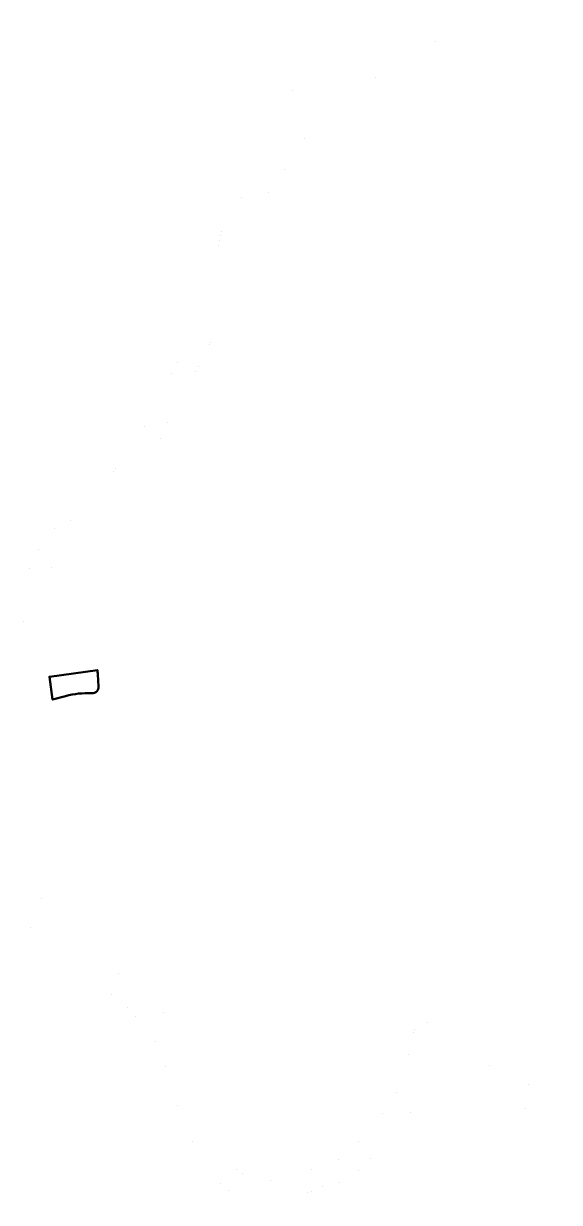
# Model space of a CAD drawing. Header units: metres. Extents: x 0 to 7617939, y 0 to 4642111.
# Drawn here: x 7616335 to 7616877, y 4640919 to 4642111 of the extents above; entities that cross this region are included whole.
import ezdxf

# ---------------------------------------------------------------- set-up
doc = ezdxf.new("R2010")
doc.units = ezdxf.units.M
doc.header["$MEASUREMENT"] = 0
doc.layers.add('parcels_o — WF.WFI_GML_PARC', color=1, linetype='Continuous', lineweight=0)
doc.layers.add('U-3.2 LINIJA NA PARCELA', color=82, linetype='Continuous', lineweight=50)

msp = doc.modelspace()

# ---------------------------------------------------------------- linework, layer by layer
at = {"layer": 'parcels_o — WF.WFI_GML_PARC', "color": 3, "linetype": 'Continuous', "const_width": 0.00234, "flags": 128}
for points in [[(7616331.84, 4641501.54), (7616338.13, 4641510.81), (7616342.72, 4641519.54), (7616347.59, 4641531.58), (7616353.54, 4641544.08), (7616365.45, 4641564.26), (7616373.06, 4641574.68), (7616376.88, 4641579.78), (7616380.74, 4641583.33), (7616386.65, 4641587.29), (7616390.68, 4641589.2), (7616395.21, 4641592.53), (7616410.5, 4641609.05), (7616417.74, 4641616.41), (7616422.77, 4641622.52), (7616433.23, 4641635.7), (7616434.37, 4641637.23), (7616437.95, 4641641.88), (7616446.3, 4641652.72), (7616461.12, 4641671.01), (7616468.1, 4641681.46), (7616478.98, 4641702.76), (7616480.16, 4641707.15), (7616481.5, 4641711.68), (7616490.68, 4641728), (7616496.57, 4641738.61), (7616504.35, 4641751.91), (7616511.08, 4641762.19), (7616514.51, 4641767.19), (7616519.38, 4641779.71), (7616521.73, 4641784.09), (7616523.7, 4641788.76), (7616532.02, 4641805.94), (7616536.59, 4641817.61), (7616537.64, 4641823.59), (7616539.02, 4641832.07), (7616543.17, 4641840), (7616546.65, 4641847.48), (7616548.71, 4641855.96), (7616547.41, 4641862.9), (7616546.29, 4641868.39), (7616546.31, 4641879.04), (7616547.64, 4641884.11), (7616550.09, 4641890.65), (7616551.36, 4641896.7), (7616553.22, 4641899.24), (7616565.42, 4641916.22), (7616576.68, 4641931.89), (7616603.88, 4641971.26), (7616608.25, 4641977.57), (7616615.39, 4641988.55), (7616616.43, 4641990.15), (7616625.85, 4642004.94), (7616627.23, 4642024.92), (7616628.63, 4642045.21), (7616628.66, 4642045.68), (7616634.17, 4642051.55), (7616651.61, 4642052.8), (7616661.72, 4642053.81), (7616662.68, 4642053.91), (7616671.14, 4642054.75), (7616690.58, 4642056.75), (7616704.73, 4642058.31), (7616715.55, 4642066.45), (7616716.53, 4642070.15), (7616719.59, 4642069.14), (7616725.89, 4642067.05), (7616735.88, 4642073.2), (7616742.41, 4642080.8), (7616746.82, 4642086.7), (7616753.02, 4642095.36), (7616751.97, 4642102.19), (7616750.57, 4642105.94), (7616749.36, 4642107.49), (7616748.5, 4642108.59), (7616747.55, 4642109.8), (7616744.9, 4642111.36), (7616726.33, 4642096.95), (7616717.2, 4642089.79), (7616712, 4642084.89), (7616700.77, 4642076.69), (7616691.65, 4642074.14), (7616688.22, 4642073.57), (7616682.19, 4642072.65), (7616676.38, 4642072.35), (7616674.87, 4642072.2), (7616668.92, 4642071.63), (7616657.24, 4642070.75), (7616639.29, 4642069.18), (7616617.86, 4642067.95), (7616610.41, 4642064.93), (7616606.6, 4642059.22), (7616606.29, 4642056.7), (7616607.45, 4642037.98), (7616608.93, 4642010.02), (7616608.24, 4642008.88), (7616576.52, 4641963.53), (7616575.74, 4641962.64), (7616537.5, 4641910.24), (7616536.07, 4641906.56), (7616530.11, 4641878.72), (7616525.21, 4641856.74), (7616521.85, 4641837.29), (7616520.79, 4641828.02), (7616520.18, 4641824.77), (7616505.31, 4641796), (7616495.26, 4641778.33), (7616491.06, 4641769.35), (7616482.34, 4641751.39), (7616468.18, 4641724.71), (7616465.53, 4641719.46), (7616464.54, 4641717.5), (7616455.3, 4641699.18), (7616450.45, 4641693.11), (7616439.22, 4641676.92), (7616426.72, 4641659.43), (7616426.4, 4641658.99), (7616418.98, 4641649.97), (7616414.47, 4641644.57), (7616413.16, 4641642.78), (7616403.12, 4641630.53), (7616390.11, 4641615.05), (7616383.05, 4641608.99), (7616379.02, 4641607.07), (7616373.99, 4641604.4), (7616373.48, 4641604.11), (7616365.25, 4641599.52), (7616357.91, 4641594.4), (7616350.74, 4641580.09), (7616346.89, 4641570.58), (7616341.74, 4641561.51), (7616333.09, 4641545.42)], [(7616898.48, 4641028.5), (7616862.37, 4641034.21), (7616834.71, 4641039.86), (7616829.14, 4641041.91), (7616820.1, 4641045.35), (7616806.22, 4641057.92), (7616785.31, 4641077.04), (7616762.3, 4641094.48), (7616756.22, 4641096.69), (7616752.19, 4641097.86), (7616750.51, 4641098.12), (7616748.73, 4641098.4), (7616747.23, 4641098.64), (7616741.94, 4641101.37), (7616735.15, 4641098.03), (7616730.92, 4641093.4), (7616727.21, 4641086.91), (7616726.09, 4641080.06), (7616721.98, 4641055.21), (7616719.92, 4641047.97), (7616710.76, 4641027.13), (7616707.81, 4641020.56), (7616701.53, 4641012.45), (7616670.46, 4640976.75), (7616663.06, 4640967.97), (7616654.91, 4640962.47), (7616647.11, 4640958.82), (7616638.44, 4640955.53), (7616612.14, 4640947.5), (7616599.33, 4640944.06), (7616587.11, 4640940.88), (7616580.7, 4640940.66), (7616574.19, 4640940.92), (7616566.34, 4640942.72), (7616553.5, 4640949.26), (7616543.78, 4640958.86), (7616521.07, 4640998.03), (7616512.78, 4641017.5), (7616492.8, 4641084.73), (7616491, 4641091.24), (7616486.78, 4641100.35), (7616479.45, 4641107.87), (7616474.35, 4641113.84), (7616466.21, 4641120.94), (7616456.9, 4641128.41), (7616445.77, 4641138.79), (7616427.09, 4641153.81), (7616382.37, 4641185.61), (7616372.22, 4641195.26), (7616365.71, 4641201.81), (7616356.7, 4641219.62), (7616350.73, 4641229.82), (7616346.84, 4641233), (7616342.35, 4641232.1), (7616338.39, 4641230.42), (7616338.28, 4641225.82), (7616340.03, 4641220.45), (7616338.13, 4641210.43), (7616337.13, 4641203.83), (7616341.11, 4641198.39), (7616346.61, 4641193.15), (7616353.73, 4641187.41), (7616359.43, 4641182.14), (7616364.38, 4641176.36), (7616368.02, 4641171.97), (7616377.88, 4641161.91), (7616387.43, 4641154.25), (7616396.92, 4641147.65), (7616420.98, 4641131.26), (7616426.7, 4641126.38), (7616436.45, 4641118.52), (7616443.16, 4641113.14), (7616453.05, 4641100.66), (7616462.46, 4641089.84), (7616471.36, 4641077.53), (7616476.97, 4641062.46), (7616487.62, 4641030.85), (7616491.25, 4641016.17), (7616494.8, 4640996.05), (7616499.14, 4640986.81), (7616505.36, 4640980.36), (7616512.91, 4640967.6), (7616522.61, 4640947.09), (7616524.11, 4640944.93), (7616525.04, 4640943.57), (7616526.97, 4640946.22), (7616532.95, 4640938.92), (7616542.26, 4640930.82), (7616548.89, 4640926.69), (7616557.58, 4640923.12), (7616561.95, 4640921.33), (7616569.85, 4640919.39), (7616571.16, 4640919.31), (7616582.95, 4640918.62), (7616588.09, 4640919.11), (7616598.1, 4640921.29), (7616625.28, 4640929.09), (7616628.24, 4640930.13), (7616633.15, 4640931.62), (7616638.16, 4640933.2), (7616637.65, 4640934.69), (7616649.23, 4640938.45), (7616649.64, 4640937.07), (7616649.71, 4640936.84), (7616650.26, 4640937.03), (7616651.47, 4640937.39), (7616656.42, 4640939.23), (7616663.85, 4640944.58), (7616671.4, 4640948.75), (7616681.6, 4640957.77), (7616690.34, 4640967.63), (7616709.42, 4640988.01), (7616721.56, 4641001.84), (7616731.78, 4641018.07), (7616735.01, 4641023.5), (7616739.87, 4641031.3), (7616742.46, 4641037.27), (7616754.91, 4641057.22), (7616757.78, 4641056.15), (7616764.66, 4641055.41), (7616776.75, 4641053.7), (7616783.56, 4641046.79), (7616799.45, 4641035.27), (7616818.64, 4641022.48), (7616822.16, 4641017.18), (7616830.56, 4641012.06), (7616832.61, 4641011.38), (7616844.11, 4641014.04), (7616845.35, 4641009.03), (7616858.49, 4641007.31), (7616866.93, 4641007.27), (7616876.08, 4641006.37), (7616881.39, 4641005.01)]]:
    msp.add_lwpolyline(points, dxfattribs=at)
at = {"layer": 'U-3.2 LINIJA NA PARCELA'}
msp.add_lwpolyline([(7616410.19, 4641452.87, 0.0146206), (7616409.79, 4641457.27), (7616361.2, 4641450.57), (7616364.38, 4641427.47), (7616377.66, 4641431.01, -0.0792188), (7616404.12, 4641433.74, 0.449377), (7616410.97, 4641440.65)], format="xyb", close=True, dxfattribs=at)

doc.saveas('drawing.dxf')
